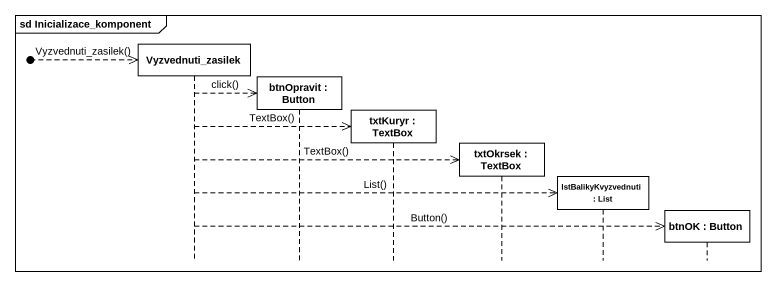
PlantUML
@startuml
mainframe sd Inicializace_komponent
hide footbox
participant Vyzvednuti_zasilek
participant "btnOpravit : Button" as btnOpravit
participant "txtKuryr : TextBox" as txtKuryr
participant "txtOkrsek : TextBox" as txtOkrsek
participant "lstBalikyKvyzvednuti : List" as lstBalikyKvyzvednuti
participant "btnOK : Button" as btnOK

[o-->> Vyzvednuti_zasilek : Vyzvednuti_zasilek()
Vyzvednuti_zasilek -->> btnOpravit ** : click()
Vyzvednuti_zasilek -->> txtKuryr ** : TextBox()
Vyzvednuti_zasilek -->> txtOkrsek ** : TextBox()
Vyzvednuti_zasilek -->> lstBalikyKvyzvednuti ** : List()
Vyzvednuti_zasilek -->> btnOK ** : Button()
@enduml
